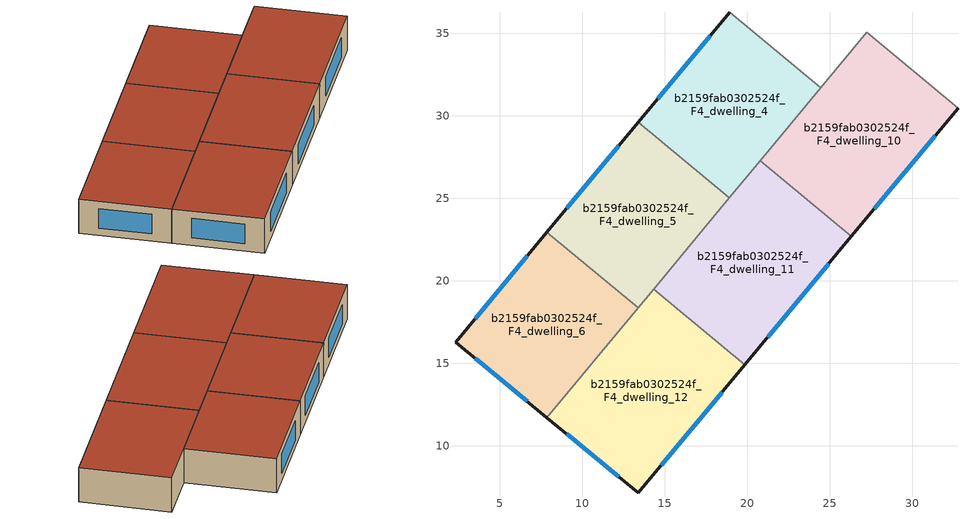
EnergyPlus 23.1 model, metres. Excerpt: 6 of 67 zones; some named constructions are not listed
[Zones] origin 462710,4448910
b2159fab0302524f_F4_dwelling_10
 floor to b2159fab0302524f_F3_dwelling_10 (EU_floor_Construction): 32.77,30.46 26.31,22.68 20.79,27.27 27.25,35.05 z12
 wall outside (EU_wall_Construction): 26.31,22.68 32.77,30.46 z12:15
 wall to b2159fab0302524f_F4_dwelling_9 (EU_wall_Construction): 32.77,30.46 27.25,35.05 z12:15
 wall to b2159fab0302524f_F4_dwelling_11 (EU_wall_Construction): 20.79,27.27 26.31,22.68 z12:15
 wall to b2159fab0302524f_F4_dwelling_4 (EU_wall_Construction): 24.46,31.69 20.79,27.27 z12:15
 wall to b2159fab0302524f_F4_dwelling_3 (EU_wall_Construction): 27.25,35.05 24.46,31.69 z12:15
 window (EU_Window_Construction): 27.69,24.35 31.39,28.8 z12.64:14.36
 roof outside (EU_roof_Construction): 26.31,22.68 32.77,30.46 27.25,35.05 20.79,27.27 z15
b2159fab0302524f_F4_dwelling_11
 floor to b2159fab0302524f_F3_dwelling_11 (EU_floor_Construction): 26.31,22.68 19.85,14.91 14.33,19.49 20.79,27.27 z12
 wall outside (EU_wall_Construction): 19.85,14.91 26.31,22.68 z12:15
 wall to b2159fab0302524f_F4_dwelling_12 (EU_wall_Construction): 14.33,19.49 19.85,14.91 z12:15
 wall to b2159fab0302524f_F4_dwelling_5 (EU_wall_Construction): 18.92,25.02 14.33,19.49 z12:15
 wall to b2159fab0302524f_F4_dwelling_4 (EU_wall_Construction): 20.79,27.27 18.92,25.02 z12:15
 window (EU_Window_Construction): 21.23,16.57 24.93,21.02 z12.64:14.36
 roof outside (EU_roof_Construction): 19.85,14.91 26.31,22.68 20.79,27.27 14.33,19.49 z15
b2159fab0302524f_F4_dwelling_12
 floor to b2159fab0302524f_F3_dwelling_12 (EU_floor_Construction): 19.85,14.91 13.4,7.14 7.86,11.7 14.33,19.49 z12
 wall outside (EU_wall_Construction): 7.86,11.7 13.4,7.14 19.85,14.91 z12:15
 wall to b2159fab0302524f_F4_dwelling_6 (EU_wall_Construction): 13.39,18.36 7.86,11.7 z12:15
 wall to b2159fab0302524f_F4_dwelling_5 (EU_wall_Construction): 14.33,19.49 13.39,18.36 z12:15
 window (EU_Window_Construction): 14.78,8.8 18.47,13.24 / 9.04,10.72 12.21,8.11 z12.64:14.36
 roof outside (EU_roof_Construction): 13.4,7.14 19.85,14.91 14.33,19.49 7.86,11.7 z15
b2159fab0302524f_F4_dwelling_4
 floor to b2159fab0302524f_F3_dwelling_4 (EU_floor_Construction): 24.46,31.69 18.92,25.02 13.4,29.61 18.93,36.28 z12
 wall outside (EU_wall_Construction): 18.93,36.28 13.4,29.61 z12:15
 wall to b2159fab0302524f_F4_dwelling_3 (EU_wall_Construction): 24.46,31.69 18.93,36.28 z12:15
 wall to b2159fab0302524f_F4_dwelling_5 (EU_wall_Construction): 13.4,29.61 18.92,25.02 z12:15
 window (EU_Window_Construction): 17.75,34.85 14.58,31.04 z12.64:14.36
 roof outside (EU_roof_Construction): 18.92,25.02 24.46,31.69 18.93,36.28 13.4,29.61 z15
b2159fab0302524f_F4_dwelling_5
 floor to b2159fab0302524f_F3_dwelling_5 (EU_floor_Construction): 18.92,25.02 13.39,18.36 7.86,22.95 13.4,29.61 z12
 wall outside (EU_wall_Construction): 13.4,29.61 7.86,22.95 z12:15
 wall to b2159fab0302524f_F4_dwelling_6 (EU_wall_Construction): 7.86,22.95 13.39,18.36 z12:15
 window (EU_Window_Construction): 12.21,28.18 9.04,24.37 z12.64:14.36
 roof outside (EU_roof_Construction): 13.39,18.36 18.92,25.02 13.4,29.61 7.86,22.95 z15
b2159fab0302524f_F4_dwelling_6
 floor to b2159fab0302524f_F3_dwelling_6 (EU_floor_Construction): 13.39,18.36 7.86,11.7 2.32,16.27 7.86,22.95 z12
 wall outside (EU_wall_Construction): 7.86,22.95 2.32,16.27 7.86,11.7 z12:15
 window (EU_Window_Construction): 3.5,15.29 6.67,12.68 / 6.67,21.52 3.5,17.7 z12.64:14.36
 roof outside (EU_roof_Construction): 7.86,11.7 13.39,18.36 7.86,22.95 2.32,16.27 z15
[SCHEDULE:FILE] Column Number=1; Rows to Skip at Top=0; Number of Hours of Data=8760; Column Separator=Comma; Interpolate to Timestep=No; Minutes per Item=60; Adjust Schedule for Daylight Savings=Yes
Name | File
EU_Step8_GainSchedule_b2159fab0302524f_F3_dwelling_5_f000 | ../../schedules/b2159fab0302524f/b2159fab0302524f_F3_dwelling_5_f000_gain.csv
EU_Step8_GainSchedule_b2159fab0302524f_F3_dwelling_6_f000 | ../../schedules/b2159fab0302524f/b2159fab0302524f_F3_dwelling_6_f000_gain.csv
EU_Step8_GainSchedule_b2159fab0302524f_F3_dwelling_7_f000 | ../../schedules/b2159fab0302524f/b2159fab0302524f_F3_dwelling_7_f000_gain.csv
EU_Step8_GainSchedule_b2159fab0302524f_F3_dwelling_8_f000 | ../../schedules/b2159fab0302524f/b2159fab0302524f_F3_dwelling_8_f000_gain.csv
EU_Step8_GainSchedule_b2159fab0302524f_F3_dwelling_9_f000 | ../../schedules/b2159fab0302524f/b2159fab0302524f_F3_dwelling_9_f000_gain.csv
EU_Step8_GainSchedule_b2159fab0302524f_F3_dwelling_10_f000 | ../../schedules/b2159fab0302524f/b2159fab0302524f_F3_dwelling_10_f000_gain.csv
EU_Step8_GainSchedule_b2159fab0302524f_F3_dwelling_11_f000 | ../../schedules/b2159fab0302524f/b2159fab0302524f_F3_dwelling_11_f000_gain.csv
EU_Step8_GainSchedule_b2159fab0302524f_F3_dwelling_12_f000 | ../../schedules/b2159fab0302524f/b2159fab0302524f_F3_dwelling_12_f000_gain.csv
EU_Step8_GainSchedule_b2159fab0302524f_F4_dwelling_0_f000 | ../../schedules/b2159fab0302524f/b2159fab0302524f_F4_dwelling_0_f000_gain.csv
EU_Step8_GainSchedule_b2159fab0302524f_F4_dwelling_1_f000 | ../../schedules/b2159fab0302524f/b2159fab0302524f_F4_dwelling_1_f000_gain.csv
EU_Step8_GainSchedule_b2159fab0302524f_F4_dwelling_2_f000 | ../../schedules/b2159fab0302524f/b2159fab0302524f_F4_dwelling_2_f000_gain.csv
EU_Step8_GainSchedule_b2159fab0302524f_F4_dwelling_3_f000 | ../../schedules/b2159fab0302524f/b2159fab0302524f_F4_dwelling_3_f000_gain.csv
EU_Step8_GainSchedule_b2159fab0302524f_F4_dwelling_4_f000 | ../../schedules/b2159fab0302524f/b2159fab0302524f_F4_dwelling_4_f000_gain.csv
EU_Step8_GainSchedule_b2159fab0302524f_F4_dwelling_5_f000 | ../../schedules/b2159fab0302524f/b2159fab0302524f_F4_dwelling_5_f000_gain.csv
EU_Step8_GainSchedule_b2159fab0302524f_F4_dwelling_6_f000 | ../../schedules/b2159fab0302524f/b2159fab0302524f_F4_dwelling_6_f000_gain.csv
EU_Step8_GainSchedule_b2159fab0302524f_F4_dwelling_7_f000 | ../../schedules/b2159fab0302524f/b2159fab0302524f_F4_dwelling_7_f000_gain.csv
EU_Step8_GainSchedule_b2159fab0302524f_F4_dwelling_8_f000 | ../../schedules/b2159fab0302524f/b2159fab0302524f_F4_dwelling_8_f000_gain.csv
EU_Step8_GainSchedule_b2159fab0302524f_F4_dwelling_9_f000 | ../../schedules/b2159fab0302524f/b2159fab0302524f_F4_dwelling_9_f000_gain.csv
EU_Step8_GainSchedule_b2159fab0302524f_F4_dwelling_10_f000 | ../../schedules/b2159fab0302524f/b2159fab0302524f_F4_dwelling_10_f000_gain.csv
EU_Step8_GainSchedule_b2159fab0302524f_F4_dwelling_11_f000 | ../../schedules/b2159fab0302524f/b2159fab0302524f_F4_dwelling_11_f000_gain.csv
EU_Step8_GainSchedule_b2159fab0302524f_F4_dwelling_12_f000 | ../../schedules/b2159fab0302524f/b2159fab0302524f_F4_dwelling_12_f000_gain.csv
